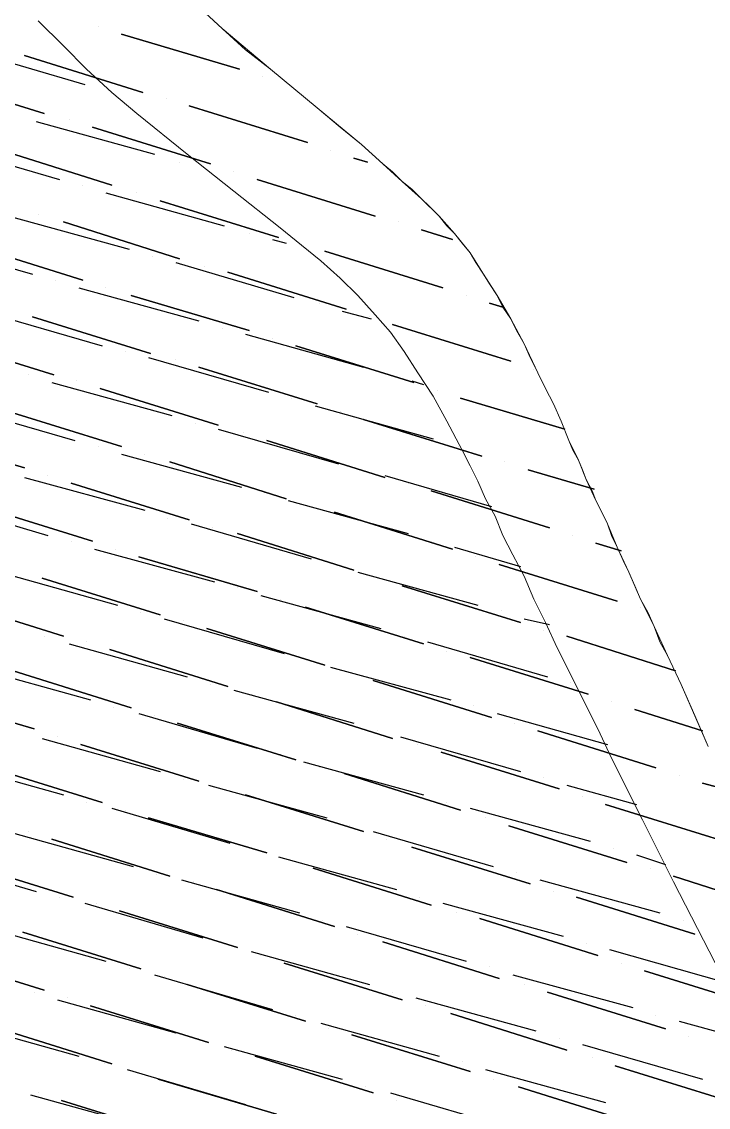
# Model space of a CAD drawing. Header units: millimetres. Extents: x -5841 to 140562, y 1006 to 102310.
# Drawn here: x 103412 to 103788, y 38971 to 39565 of the extents above; entities that cross this region are included whole.
import ezdxf

# ---------------------------------------------------------------- set-up
doc = ezdxf.new("R2010")
doc.units = ezdxf.units.MM
doc.header["$LTSCALE"] = 10
doc.layers.add('PDF18_0', color=7, linetype='Continuous')
doc.layers.add('PDF18_1_DRAWING', color=7, linetype='Continuous', true_color=0x5cb800)

msp = doc.modelspace()

# ---------------------------------------------------------------- linework, layer by layer
at = {"layer": 'PDF18_0', "lineweight": 0}
for points in [[(103787.59504, 39168.75573), (103772.77875, 39202.62154), (103765.3706, 39218.49613), (103757.96246, 39234.37073), (103750.55431, 39249.18702), (103744.20447, 39264.00332), (103737.85463, 39277.7613), (103732.5631, 39290.46098), (103726.21326, 39303.16066), (103720.92173, 39314.80203), (103716.6885, 39325.38509), (103711.39697, 39335.96816), (103707.16374, 39346.55123), (103702.93052, 39356.07598), (103698.69729, 39364.54244), (103694.46407, 39373.00889), (103687.05592, 39388.88349), (103679.64778, 39402.64147), (103672.23963, 39415.34115), (103664.83148, 39426.98252), (103657.42334, 39438.62389), (103648.95689, 39449.20696), (103640.49043, 39458.73172), (103630.96567, 39468.25648), (103620.38261, 39477.78124), (103609.79954, 39487.30599), (103598.15817, 39497.88906), (103573.81712, 39517.99688), (103548.41776, 39539.16301), (103521.9601, 39561.38745), (103508.20212, 39574.08713)], [(103508.20212, 39574.08713), (103521.9601, 39561.38745), (103534.65978, 39549.74608), (103548.41776, 39539.16301), (103561.11744, 39528.57995), (103573.81712, 39517.99688), (103586.5168, 39507.41382), (103598.15817, 39497.88906), (103609.79954, 39487.30599), (103620.38261, 39477.78124), (103630.96567, 39468.25648), (103640.49043, 39458.73172), (103648.95689, 39449.20696), (103657.42334, 39438.62389), (103664.83148, 39426.98252), (103672.23963, 39415.34115), (103679.64778, 39402.64147), (103682.82269, 39396.29163), (103687.05592, 39388.88349), (103690.23084, 39381.47534), (103694.46407, 39373.00889), (103698.69729, 39364.54244), (103702.93052, 39356.07598), (103707.16374, 39346.55123), (103711.39697, 39335.96816), (103716.6885, 39325.38509), (103720.92173, 39314.80203), (103726.21326, 39303.16066), (103732.5631, 39290.46098), (103737.85463, 39277.7613), (103744.20447, 39264.00332), (103750.55431, 39249.18702), (103757.96246, 39234.37073), (103765.3706, 39218.49613), (103772.77875, 39202.62154), (103780.1869, 39185.68863), (103787.59504, 39168.75573)], [(103787.59504, 39168.75573), (103780.1869, 39185.68863), (103772.77875, 39202.62154), (103765.3706, 39218.49613), (103761.13738, 39225.90428), (103757.96246, 39234.37073), (103754.78754, 39241.77888), (103750.55431, 39249.18702), (103747.37939, 39256.59517), (103744.20447, 39264.00332), (103741.02955, 39270.35315), (103737.85463, 39277.7613), (103734.67971, 39284.11114), (103732.5631, 39290.46098), (103729.38818, 39296.81082), (103726.21326, 39303.16066), (103724.09665, 39308.45219), (103720.92173, 39314.80203), (103718.80512, 39320.09356), (103716.6885, 39325.38509), (103713.51358, 39330.67663), (103711.39697, 39335.96816), (103707.16374, 39346.55123), (103702.93052, 39356.07598), (103698.69729, 39364.54244), (103694.46407, 39373.00889), (103690.23084, 39381.47534), (103687.05592, 39388.88349), (103682.82269, 39396.29163), (103679.64778, 39402.64147), (103675.41455, 39408.99131), (103672.23963, 39415.34115), (103668.0064, 39421.69099), (103664.83148, 39426.98252), (103660.59826, 39433.33236), (103657.42334, 39438.62389), (103653.19011, 39443.91543), (103648.95689, 39449.20696), (103644.72366, 39453.44019), (103640.49043, 39458.73172), (103635.1989, 39464.02325), (103630.96567, 39468.25648), (103625.67414, 39473.54801), (103620.38261, 39477.78124), (103615.09108, 39483.07277), (103609.79954, 39487.30599), (103598.15817, 39497.88906), (103586.5168, 39507.41382), (103573.81712, 39517.99688), (103561.11744, 39528.57995), (103548.41776, 39539.16301), (103534.65978, 39549.74608), (103521.9601, 39561.38745), (103508.20212, 39574.08713)], [(103804.52795, 39024.82604), (103768.54552, 39094.67427), (103751.61262, 39128.54008), (103734.67971, 39162.40589), (103727.27157, 39178.28049), (103719.86342, 39193.09678), (103712.45528, 39207.91307), (103705.04713, 39222.72936), (103698.69729, 39236.48735), (103692.34745, 39249.18702), (103687.05592, 39261.8867), (103680.70608, 39273.52807), (103675.41455, 39284.11114), (103671.18132, 39294.6942), (103665.88979, 39304.21896), (103661.65656, 39313.74372), (103657.42334, 39322.21017), (103653.19011, 39330.67663), (103644.72366, 39346.55123), (103637.31551, 39360.30921), (103628.84906, 39373.00889), (103621.44092, 39384.65026), (103614.03277, 39395.23333), (103605.56632, 39404.75808), (103596.04156, 39415.34115), (103586.5168, 39424.86591), (103575.93373, 39434.39067), (103565.35067, 39442.85712), (103553.7093, 39452.38188), (103528.30994, 39472.4897), (103502.91058, 39492.59753), (103475.39461, 39514.82196), (103461.63663, 39526.46334), (103447.87864, 39539.16301), (103435.17897, 39551.86269), (103421.42098, 39565.62068)]]:
    msp.add_lwpolyline(points, dxfattribs=at)
at = {"layer": 'PDF18_1_DRAWING', "lineweight": 25}
for points in [[(103454.22848, 39562.44576), (103454.22848, 39562.44576)], [(103454.22848, 39562.44576), (103454.22848, 39562.44576)], [(103454.22848, 39562.44576), (103454.22848, 39562.44576)], [(103466.92816, 39558.21253), (103531.48486, 39539.16301)], [(103382.26364, 39549.74608), (103446.82034, 39530.69656)], [(103414.01283, 39546.57116), (103478.56953, 39526.46334)], [(103360.0392, 39534.92979), (103424.5959, 39514.82196)], [(103544.18454, 39534.92979), (103544.18454, 39534.92979)], [(103544.18454, 39534.92979), (103544.18454, 39534.92979)], [(103544.18454, 39534.92979), (103544.18454, 39534.92979)], [(103491.26921, 39523.28842), (103491.26921, 39523.28842)], [(103491.26921, 39523.28842), (103491.26921, 39523.28842)], [(103491.26921, 39523.28842), (103491.26921, 39523.28842)], [(103503.96889, 39519.05519), (103568.52559, 39498.94737)], [(103438.35388, 39511.64704), (103438.35388, 39511.64704)], [(103438.35388, 39511.64704), (103438.35388, 39511.64704)], [(103438.35388, 39511.64704), (103438.35388, 39511.64704)], [(103420.36267, 39510.58874), (103484.91937, 39492.59753)], [(103451.05356, 39507.41382), (103515.61026, 39487.30599)], [(103367.44735, 39497.88906), (103433.06235, 39478.83954)], [(103398.13824, 39495.77245), (103461.63663, 39475.66462)], [(103581.22527, 39494.71414), (103581.22527, 39494.71414)], [(103581.22527, 39494.71414), (103581.22527, 39494.71414)], [(103581.22527, 39494.71414), (103581.22527, 39494.71414)], [(103498.67736, 39488.3643), (103498.67736, 39488.3643)], [(103593.92495, 39490.48091), (103601.33309, 39488.3643)], [(103528.30994, 39483.07277), (103528.30994, 39483.07277)], [(103528.30994, 39483.07277), (103528.30994, 39483.07277)], [(103528.30994, 39483.07277), (103528.30994, 39483.07277)], [(103541.00962, 39478.83954), (103605.56632, 39458.73172)], [(103445.76203, 39475.66462), (103445.76203, 39475.66462)], [(103458.46171, 39471.4314), (103523.01841, 39453.44019)], [(103475.39461, 39471.4314), (103475.39461, 39471.4314)], [(103475.39461, 39471.4314), (103475.39461, 39471.4314)], [(103475.39461, 39471.4314), (103475.39461, 39471.4314)], [(103488.09429, 39467.19817), (103552.65099, 39447.09035)], [(103405.54638, 39458.73172), (103471.16139, 39440.74051)], [(103421.42098, 39459.79002), (103421.42098, 39459.79002)], [(103421.42098, 39459.79002), (103421.42098, 39459.79002)], [(103421.42098, 39459.79002), (103421.42098, 39459.79002)], [(103435.17897, 39455.5568), (103498.67736, 39435.44897)], [(103618.266, 39455.5568), (103618.266, 39455.5568)], [(103618.266, 39455.5568), (103618.266, 39455.5568)], [(103618.266, 39455.5568), (103618.266, 39455.5568)], [(103536.77639, 39449.20696), (103536.77639, 39449.20696)], [(103630.96567, 39451.32357), (103647.89858, 39446.03204)], [(103352.63106, 39446.03204), (103418.24606, 39426.98252)], [(103381.20533, 39443.91543), (103445.76203, 39423.8076)], [(103549.47607, 39446.03204), (103556.88422, 39443.91543)], [(103565.35067, 39442.85712), (103565.35067, 39442.85712)], [(103565.35067, 39442.85712), (103565.35067, 39442.85712)], [(103565.35067, 39442.85712), (103565.35067, 39442.85712)], [(103483.86107, 39436.50728), (103483.86107, 39436.50728)], [(103578.05035, 39439.6822), (103642.60705, 39419.57438)], [(103496.56074, 39433.33236), (103561.11744, 39414.28284)], [(103512.43534, 39431.21575), (103512.43534, 39431.21575)], [(103512.43534, 39431.21575), (103512.43534, 39431.21575)], [(103512.43534, 39431.21575), (103512.43534, 39431.21575)], [(103430.94574, 39423.8076), (103430.94574, 39423.8076)], [(103525.13502, 39428.04083), (103589.69172, 39407.933)], [(103443.64542, 39419.57438), (103509.26042, 39401.58317)], [(103458.46171, 39419.57438), (103458.46171, 39419.57438)], [(103458.46171, 39419.57438), (103458.46171, 39419.57438)], [(103458.46171, 39419.57438), (103458.46171, 39419.57438)], [(103472.21969, 39415.34115), (103536.77639, 39396.29163)], [(103574.87543, 39411.10792), (103574.87543, 39411.10792)], [(103655.30672, 39415.34115), (103655.30672, 39415.34115)], [(103655.30672, 39415.34115), (103655.30672, 39415.34115)], [(103655.30672, 39415.34115), (103655.30672, 39415.34115)], [(103668.0064, 39411.10792), (103675.41455, 39408.99131)], [(103390.73009, 39406.8747), (103456.3451, 39387.82518)], [(103587.57511, 39406.8747), (103603.4497, 39402.64147)], [(103418.24606, 39403.69978), (103482.80276, 39383.59195)], [(103602.3914, 39403.69978), (103602.3914, 39403.69978)], [(103602.3914, 39403.69978), (103602.3914, 39403.69978)], [(103602.3914, 39403.69978), (103602.3914, 39403.69978)], [(103615.09108, 39399.46655), (103679.64778, 39379.35873)], [(103521.9601, 39397.34994), (103521.9601, 39397.34994)], [(103534.65978, 39394.17502), (103599.21648, 39376.18381)], [(103365.33073, 39392.05841), (103429.88743, 39371.95058)], [(103549.47607, 39392.05841), (103549.47607, 39392.05841)], [(103549.47607, 39392.05841), (103549.47607, 39392.05841)], [(103549.47607, 39392.05841), (103549.47607, 39392.05841)], [(103562.17575, 39387.82518), (103626.73245, 39367.71736)], [(103469.04477, 39384.65026), (103469.04477, 39384.65026)], [(103481.74445, 39381.47534), (103547.35946, 39362.42582)], [(103496.56074, 39380.41703), (103496.56074, 39380.41703)], [(103496.56074, 39380.41703), (103496.56074, 39380.41703)], [(103496.56074, 39380.41703), (103496.56074, 39380.41703)], [(103509.26042, 39376.18381), (103573.81712, 39356.07598)], [(103692.34745, 39375.1255), (103692.34745, 39375.1255)], [(103692.34745, 39375.1255), (103692.34745, 39375.1255)], [(103692.34745, 39375.1255), (103692.34745, 39375.1255)], [(103416.12945, 39371.95058), (103416.12945, 39371.95058)], [(103612.97446, 39371.95058), (103612.97446, 39371.95058)], [(103428.82913, 39367.71736), (103494.44413, 39349.72614)], [(103442.58711, 39368.77566), (103442.58711, 39368.77566)], [(103442.58711, 39368.77566), (103442.58711, 39368.77566)], [(103442.58711, 39368.77566), (103442.58711, 39368.77566)], [(103455.28679, 39364.54244), (103519.84349, 39344.43461)], [(103625.67414, 39368.77566), (103632.02398, 39366.65905)], [(103639.43213, 39363.48413), (103639.43213, 39363.48413)], [(103639.43213, 39363.48413), (103639.43213, 39363.48413)], [(103639.43213, 39363.48413), (103639.43213, 39363.48413)], [(103560.05914, 39359.2509), (103560.05914, 39359.2509)], [(103652.13181, 39359.2509), (103709.28036, 39342.318)], [(103375.9138, 39355.01768), (103441.5288, 39335.96816)], [(103402.37146, 39352.90106), (103466.92816, 39332.79324)], [(103572.75881, 39355.01768), (103637.31551, 39337.02647)], [(103586.5168, 39351.84276), (103586.5168, 39351.84276)], [(103586.5168, 39351.84276), (103586.5168, 39351.84276)], [(103586.5168, 39351.84276), (103586.5168, 39351.84276)], [(103507.14381, 39345.49292), (103507.14381, 39345.49292)], [(103599.21648, 39347.60953), (103663.77318, 39327.50171)], [(103349.45614, 39340.20139), (103414.01283, 39321.15187)], [(103519.84349, 39342.318), (103585.45849, 39323.26848)], [(103533.60147, 39340.20139), (103533.60147, 39340.20139)], [(103533.60147, 39340.20139), (103533.60147, 39340.20139)], [(103533.60147, 39340.20139), (103533.60147, 39340.20139)], [(103546.30115, 39335.96816), (103610.85785, 39315.86034)], [(103454.22848, 39332.79324), (103454.22848, 39332.79324)], [(103466.92816, 39328.56001), (103532.54317, 39310.5688)], [(103479.62784, 39328.56001), (103479.62784, 39328.56001)], [(103479.62784, 39328.56001), (103479.62784, 39328.56001)], [(103479.62784, 39328.56001), (103479.62784, 39328.56001)], [(103651.0735, 39332.79324), (103651.0735, 39332.79324)], [(103493.38582, 39324.32679), (103556.88422, 39304.21896)], [(103676.47286, 39324.32679), (103676.47286, 39324.32679)], [(103676.47286, 39324.32679), (103676.47286, 39324.32679)], [(103676.47286, 39324.32679), (103676.47286, 39324.32679)], [(103414.01283, 39315.86034), (103479.62784, 39297.86912)], [(103426.71251, 39316.91864), (103426.71251, 39316.91864)], [(103426.71251, 39316.91864), (103426.71251, 39316.91864)], [(103426.71251, 39316.91864), (103426.71251, 39316.91864)], [(103598.15817, 39320.09356), (103598.15817, 39320.09356)], [(103610.85785, 39316.91864), (103669.06471, 39299.98574)], [(103689.17253, 39320.09356), (103725.15496, 39309.5105)], [(103439.41219, 39312.68542), (103503.96889, 39292.57759)], [(103623.55753, 39312.68542), (103623.55753, 39312.68542)], [(103623.55753, 39312.68542), (103623.55753, 39312.68542)], [(103623.55753, 39312.68542), (103623.55753, 39312.68542)], [(103545.24284, 39307.39388), (103545.24284, 39307.39388)], [(103636.25721, 39308.45219), (103700.81391, 39288.34437)], [(103362.15581, 39303.16066), (103426.71251, 39284.11114)], [(103386.49686, 39301.04404), (103451.05356, 39280.93622)], [(103557.94252, 39303.16066), (103623.55753, 39285.16945)], [(103570.6422, 39299.98574), (103570.6422, 39299.98574)], [(103570.6422, 39299.98574), (103570.6422, 39299.98574)], [(103570.6422, 39299.98574), (103570.6422, 39299.98574)], [(103492.32752, 39293.6359), (103492.32752, 39293.6359)], [(103583.34188, 39296.81082), (103647.89858, 39276.70299)], [(103505.0272, 39290.46098), (103570.6422, 39271.41146)], [(103516.66857, 39288.34437), (103516.66857, 39288.34437)], [(103516.66857, 39288.34437), (103516.66857, 39288.34437)], [(103516.66857, 39288.34437), (103516.66857, 39288.34437)], [(103439.41219, 39280.93622), (103439.41219, 39280.93622)], [(103530.42655, 39285.16945), (103593.92495, 39265.06162)], [(103636.25721, 39280.93622), (103636.25721, 39280.93622)], [(103713.51358, 39284.11114), (103713.51358, 39284.11114)], [(103713.51358, 39284.11114), (103713.51358, 39284.11114)], [(103713.51358, 39284.11114), (103713.51358, 39284.11114)], [(103726.21326, 39279.87791), (103739.97125, 39275.64469)], [(103452.11187, 39276.70299), (103517.72688, 39258.71178)], [(103463.75324, 39276.70299), (103463.75324, 39276.70299)], [(103463.75324, 39276.70299), (103463.75324, 39276.70299)], [(103463.75324, 39276.70299), (103463.75324, 39276.70299)], [(103648.95689, 39277.7613), (103684.93931, 39267.17824)], [(103476.45292, 39272.46977), (103541.00962, 39253.42025)], [(103583.34188, 39268.23654), (103583.34188, 39268.23654)], [(103660.59826, 39272.46977), (103660.59826, 39272.46977)], [(103660.59826, 39272.46977), (103660.59826, 39272.46977)], [(103660.59826, 39272.46977), (103660.59826, 39272.46977)], [(103673.29794, 39268.23654), (103737.85463, 39248.12872)], [(103400.25485, 39264.00332), (103464.81155, 39246.0121)], [(103596.04156, 39264.00332), (103661.65656, 39246.0121)], [(103423.53759, 39260.8284), (103488.09429, 39240.72057)], [(103607.68293, 39260.8284), (103607.68293, 39260.8284)], [(103607.68293, 39260.8284), (103607.68293, 39260.8284)], [(103607.68293, 39260.8284), (103607.68293, 39260.8284)], [(103620.38261, 39256.59517), (103684.93931, 39236.48735)], [(103530.42655, 39255.53686), (103530.42655, 39255.53686)], [(103543.12623, 39251.30364), (103608.74124, 39233.31243)], [(103370.62227, 39249.18702), (103435.17897, 39229.0792)], [(103553.7093, 39249.18702), (103553.7093, 39249.18702)], [(103553.7093, 39249.18702), (103553.7093, 39249.18702)], [(103553.7093, 39249.18702), (103553.7093, 39249.18702)], [(103567.46728, 39244.9538), (103632.02398, 39224.84597)], [(103750.55431, 39244.9538), (103750.55431, 39244.9538)], [(103750.55431, 39244.9538), (103750.55431, 39244.9538)], [(103750.55431, 39244.9538), (103750.55431, 39244.9538)], [(103477.51123, 39241.77888), (103477.51123, 39241.77888)], [(103490.21091, 39238.60396), (103555.82591, 39219.55444)], [(103674.35624, 39242.83718), (103674.35624, 39242.83718)], [(103687.05592, 39238.60396), (103700.81391, 39235.42904)], [(103500.79397, 39237.54565), (103500.79397, 39237.54565)], [(103500.79397, 39237.54565), (103500.79397, 39237.54565)], [(103500.79397, 39237.54565), (103500.79397, 39237.54565)], [(103513.49365, 39233.31243), (103578.05035, 39213.2046)], [(103424.5959, 39229.0792), (103424.5959, 39229.0792)], [(103621.44092, 39229.0792), (103621.44092, 39229.0792)], [(103697.63899, 39232.25412), (103697.63899, 39232.25412)], [(103697.63899, 39232.25412), (103697.63899, 39232.25412)], [(103697.63899, 39232.25412), (103697.63899, 39232.25412)], [(103710.33866, 39229.0792), (103769.60383, 39210.02968)], [(103438.35388, 39224.84597), (103502.91058, 39206.85476)], [(103447.87864, 39225.90428), (103447.87864, 39225.90428)], [(103447.87864, 39225.90428), (103447.87864, 39225.90428)], [(103447.87864, 39225.90428), (103447.87864, 39225.90428)], [(103460.57832, 39221.67105), (103525.13502, 39201.56323)], [(103634.14059, 39225.90428), (103699.7556, 39206.85476)], [(103644.72366, 39220.61275), (103644.72366, 39220.61275)], [(103644.72366, 39220.61275), (103644.72366, 39220.61275)], [(103644.72366, 39220.61275), (103644.72366, 39220.61275)], [(103568.52559, 39216.37952), (103568.52559, 39216.37952)], [(103657.42334, 39217.43783), (103721.98004, 39197.33)], [(103385.43856, 39212.1463), (103449.99526, 39194.15508)], [(103407.663, 39210.02968), (103472.21969, 39189.92186)], [(103581.22527, 39212.1463), (103646.84027, 39194.15508)], [(103591.80833, 39208.97138), (103591.80833, 39208.97138)], [(103591.80833, 39208.97138), (103591.80833, 39208.97138)], [(103591.80833, 39208.97138), (103591.80833, 39208.97138)], [(103604.50801, 39204.73815), (103669.06471, 39184.63033)], [(103712.45528, 39203.67984), (103712.45528, 39203.67984)], [(103354.74767, 39197.33), (103419.30437, 39178.28049)], [(103515.61026, 39202.62154), (103515.61026, 39202.62154)], [(103528.30994, 39199.44662), (103593.92495, 39181.45541)], [(103537.8347, 39197.33), (103537.8347, 39197.33)], [(103537.8347, 39197.33), (103537.8347, 39197.33)], [(103537.8347, 39197.33), (103537.8347, 39197.33)], [(103551.59268, 39193.09678), (103615.09108, 39172.98895)], [(103659.53995, 39190.98016), (103659.53995, 39190.98016)], [(103734.67971, 39193.09678), (103734.67971, 39193.09678)], [(103734.67971, 39193.09678), (103734.67971, 39193.09678)], [(103734.67971, 39193.09678), (103734.67971, 39193.09678)], [(103462.69494, 39189.92186), (103462.69494, 39189.92186)], [(103476.45292, 39186.74694), (103541.00962, 39167.69742)], [(103484.91937, 39185.68863), (103484.91937, 39185.68863)], [(103484.91937, 39185.68863), (103484.91937, 39185.68863)], [(103484.91937, 39185.68863), (103484.91937, 39185.68863)], [(103672.23963, 39186.74694), (103732.5631, 39169.81403)], [(103747.37939, 39188.86355), (103784.42012, 39177.22218)], [(103497.61905, 39181.45541), (103562.17575, 39161.34758)], [(103681.76439, 39181.45541), (103681.76439, 39181.45541)], [(103681.76439, 39181.45541), (103681.76439, 39181.45541)], [(103681.76439, 39181.45541), (103681.76439, 39181.45541)], [(103423.53759, 39172.98895), (103488.09429, 39154.99774)], [(103432.00405, 39174.04726), (103432.00405, 39174.04726)], [(103432.00405, 39174.04726), (103432.00405, 39174.04726)], [(103432.00405, 39174.04726), (103432.00405, 39174.04726)], [(103606.62462, 39177.22218), (103606.62462, 39177.22218)], [(103619.3243, 39174.04726), (103684.93931, 39154.99774)], [(103694.46407, 39177.22218), (103759.02077, 39157.11436)], [(103444.70372, 39169.81403), (103509.26042, 39149.70621)], [(103628.84906, 39169.81403), (103628.84906, 39169.81403)], [(103628.84906, 39169.81403), (103628.84906, 39169.81403)], [(103628.84906, 39169.81403), (103628.84906, 39169.81403)], [(103553.7093, 39164.5225), (103553.7093, 39164.5225)], [(103641.54874, 39165.58081), (103706.10544, 39145.47298)], [(103370.62227, 39160.28927), (103435.17897, 39142.29806)], [(103391.7884, 39158.17266), (103456.3451, 39138.06484)], [(103566.40898, 39160.28927), (103632.02398, 39142.29806)], [(103574.87543, 39157.11436), (103574.87543, 39157.11436)], [(103574.87543, 39157.11436), (103574.87543, 39157.11436)], [(103574.87543, 39157.11436), (103574.87543, 39157.11436)], [(103500.79397, 39150.76452), (103500.79397, 39150.76452)], [(103588.63341, 39153.93944), (103652.13181, 39133.83161)], [(103697.63899, 39151.82282), (103697.63899, 39151.82282)], [(103771.72044, 39152.88113), (103771.72044, 39152.88113)], [(103771.72044, 39152.88113), (103771.72044, 39152.88113)], [(103771.72044, 39152.88113), (103771.72044, 39152.88113)], [(103514.55196, 39147.5896), (103579.10865, 39129.59839)], [(103521.9601, 39145.47298), (103521.9601, 39145.47298)], [(103521.9601, 39145.47298), (103521.9601, 39145.47298)], [(103521.9601, 39145.47298), (103521.9601, 39145.47298)], [(103710.33866, 39147.5896), (103748.4377, 39137.00653)], [(103784.42012, 39148.6479), (103800.29472, 39144.41468)], [(103447.87864, 39138.06484), (103447.87864, 39138.06484)], [(103534.65978, 39142.29806), (103599.21648, 39122.19024)], [(103644.72366, 39138.06484), (103644.72366, 39138.06484)], [(103718.80512, 39141.23976), (103718.80512, 39141.23976)], [(103718.80512, 39141.23976), (103718.80512, 39141.23976)], [(103718.80512, 39141.23976), (103718.80512, 39141.23976)], [(103461.63663, 39134.88992), (103526.19333, 39115.8404)], [(103469.04477, 39133.83161), (103469.04477, 39133.83161)], [(103469.04477, 39133.83161), (103469.04477, 39133.83161)], [(103469.04477, 39133.83161), (103469.04477, 39133.83161)], [(103657.42334, 39134.88992), (103723.03834, 39116.89871)], [(103731.5048, 39137.00653), (103796.06149, 39116.89871)], [(103481.74445, 39129.59839), (103546.30115, 39110.54887)], [(103665.88979, 39129.59839), (103665.88979, 39129.59839)], [(103665.88979, 39129.59839), (103665.88979, 39129.59839)], [(103665.88979, 39129.59839), (103665.88979, 39129.59839)], [(103408.7213, 39121.13193), (103473.278, 39103.14072)], [(103416.12945, 39122.19024), (103416.12945, 39122.19024)], [(103416.12945, 39122.19024), (103416.12945, 39122.19024)], [(103416.12945, 39122.19024), (103416.12945, 39122.19024)], [(103591.80833, 39125.36516), (103591.80833, 39125.36516)], [(103604.50801, 39122.19024), (103670.12302, 39103.14072)], [(103678.58947, 39125.36516), (103743.14617, 39105.25734)], [(103428.82913, 39117.95701), (103493.38582, 39097.84919)], [(103611.91616, 39117.95701), (103611.91616, 39117.95701)], [(103611.91616, 39117.95701), (103611.91616, 39117.95701)], [(103611.91616, 39117.95701), (103611.91616, 39117.95701)], [(103625.67414, 39113.72379), (103690.23084, 39093.61596)], [(103355.80598, 39108.43225), (103420.36267, 39089.38274)], [(103538.89301, 39112.66548), (103538.89301, 39112.66548)], [(103552.65099, 39108.43225), (103617.20769, 39090.44104)], [(103735.73802, 39112.66548), (103735.73802, 39112.66548)], [(103748.4377, 39109.49056), (103764.3123, 39104.19903)], [(103375.9138, 39106.31564), (103440.4705, 39086.20782)], [(103559.00083, 39106.31564), (103559.00083, 39106.31564)], [(103559.00083, 39106.31564), (103559.00083, 39106.31564)], [(103559.00083, 39106.31564), (103559.00083, 39106.31564)], [(103571.70051, 39102.08242), (103636.25721, 39081.97459)], [(103755.84585, 39102.08242), (103755.84585, 39102.08242)], [(103755.84585, 39102.08242), (103755.84585, 39102.08242)], [(103755.84585, 39102.08242), (103755.84585, 39102.08242)], [(103485.97768, 39098.9075), (103485.97768, 39098.9075)], [(103682.82269, 39099.9658), (103682.82269, 39099.9658)], [(103768.54552, 39097.84919), (103830.98561, 39077.74137)], [(103499.73566, 39095.73258), (103564.29236, 39077.74137)], [(103506.0855, 39094.67427), (103506.0855, 39094.67427)], [(103506.0855, 39094.67427), (103506.0855, 39094.67427)], [(103506.0855, 39094.67427), (103506.0855, 39094.67427)], [(103518.78518, 39090.44104), (103583.34188, 39070.33322)], [(103695.52237, 39095.73258), (103761.13738, 39077.74137)], [(103433.06235, 39086.20782), (103433.06235, 39086.20782)], [(103629.90737, 39086.20782), (103629.90737, 39086.20782)], [(103702.93052, 39089.38274), (103702.93052, 39089.38274)], [(103702.93052, 39089.38274), (103702.93052, 39089.38274)], [(103702.93052, 39089.38274), (103702.93052, 39089.38274)], [(103715.6302, 39086.20782), (103780.1869, 39066.09999)], [(103446.82034, 39083.0329), (103511.37704, 39063.98338)], [(103453.17018, 39083.0329), (103453.17018, 39083.0329)], [(103453.17018, 39083.0329), (103453.17018, 39083.0329)], [(103453.17018, 39083.0329), (103453.17018, 39083.0329)], [(103465.86985, 39078.79967), (103530.42655, 39058.69185)], [(103642.60705, 39083.0329), (103708.22205, 39065.04169)], [(103576.99204, 39073.50814), (103576.99204, 39073.50814)], [(103650.01519, 39077.74137), (103650.01519, 39077.74137)], [(103650.01519, 39077.74137), (103650.01519, 39077.74137)], [(103650.01519, 39077.74137), (103650.01519, 39077.74137)], [(103662.71487, 39074.56645), (103727.27157, 39054.45862)], [(103773.83706, 39073.50814), (103773.83706, 39073.50814)], [(103393.90501, 39069.27491), (103458.46171, 39051.2837)], [(103412.95453, 39067.1583), (103477.51123, 39047.05048)], [(103589.69172, 39070.33322), (103655.30672, 39051.2837)], [(103524.07671, 39060.80846), (103524.07671, 39060.80846)], [(103596.04156, 39066.09999), (103596.04156, 39066.09999)], [(103596.04156, 39066.09999), (103596.04156, 39066.09999)], [(103596.04156, 39066.09999), (103596.04156, 39066.09999)], [(103609.79954, 39061.86677), (103673.29794, 39041.75894)], [(103720.92173, 39060.80846), (103720.92173, 39060.80846)], [(103360.0392, 39055.51693), (103424.5959, 39035.4091)], [(103537.8347, 39056.57523), (103602.3914, 39038.58402)], [(103543.12623, 39054.45862), (103543.12623, 39054.45862)], [(103543.12623, 39054.45862), (103543.12623, 39054.45862)], [(103543.12623, 39054.45862), (103543.12623, 39054.45862)], [(103733.62141, 39057.63354), (103797.1198, 39039.64233)], [(103555.82591, 39050.2254), (103620.38261, 39030.11757)], [(103739.97125, 39050.2254), (103739.97125, 39050.2254)], [(103739.97125, 39050.2254), (103739.97125, 39050.2254)], [(103739.97125, 39050.2254), (103739.97125, 39050.2254)], [(103471.16139, 39047.05048), (103471.16139, 39047.05048)], [(103484.91937, 39043.87556), (103549.47607, 39024.82604)], [(103490.21091, 39042.81725), (103490.21091, 39042.81725)], [(103490.21091, 39042.81725), (103490.21091, 39042.81725)], [(103490.21091, 39042.81725), (103490.21091, 39042.81725)], [(103668.0064, 39048.10878), (103668.0064, 39048.10878)], [(103680.70608, 39043.87556), (103746.32109, 39025.88434)], [(103752.67093, 39045.99217), (103817.22762, 39025.88434)], [(103502.91058, 39038.58402), (103567.46728, 39018.4762)], [(103687.05592, 39038.58402), (103687.05592, 39038.58402)], [(103687.05592, 39038.58402), (103687.05592, 39038.58402)], [(103687.05592, 39038.58402), (103687.05592, 39038.58402)], [(103419.30437, 39034.3508), (103419.30437, 39034.3508)], [(103437.29558, 39031.17588), (103437.29558, 39031.17588)], [(103437.29558, 39031.17588), (103437.29558, 39031.17588)], [(103437.29558, 39031.17588), (103437.29558, 39031.17588)], [(103615.09108, 39034.3508), (103615.09108, 39034.3508)], [(103627.79075, 39031.17588), (103693.40576, 39013.18467)], [(103699.7556, 39034.3508), (103764.3123, 39014.24297)], [(103432.00405, 39030.11757), (103496.56074, 39012.12636)], [(103449.99526, 39026.94265), (103514.55196, 39006.83483)], [(103633.08229, 39026.94265), (103633.08229, 39026.94265)], [(103633.08229, 39026.94265), (103633.08229, 39026.94265)], [(103633.08229, 39026.94265), (103633.08229, 39026.94265)], [(103562.17575, 39021.65112), (103562.17575, 39021.65112)], [(103646.84027, 39022.70943), (103710.33866, 39002.6016)], [(103759.02077, 39021.65112), (103759.02077, 39021.65112)], [(103379.08872, 39017.41789), (103443.64542, 38999.42668)], [(103397.07993, 39015.30128), (103461.63663, 38995.19346)], [(103575.93373, 39017.41789), (103640.49043, 38999.42668)], [(103580.16696, 39014.24297), (103580.16696, 39014.24297)], [(103580.16696, 39014.24297), (103580.16696, 39014.24297)], [(103580.16696, 39014.24297), (103580.16696, 39014.24297)], [(103771.72044, 39018.4762), (103814.05271, 39006.83483)], [(103509.26042, 39008.95144), (103509.26042, 39008.95144)], [(103592.86664, 39011.06805), (103657.42334, 38990.96023)], [(103706.10544, 39008.95144), (103706.10544, 39008.95144)], [(103777.01198, 39010.00975), (103777.01198, 39010.00975)], [(103777.01198, 39010.00975), (103777.01198, 39010.00975)], [(103777.01198, 39010.00975), (103777.01198, 39010.00975)], [(103523.01841, 39004.71821), (103587.57511, 38986.727)], [(103527.25163, 39002.6016), (103527.25163, 39002.6016)], [(103527.25163, 39002.6016), (103527.25163, 39002.6016)], [(103527.25163, 39002.6016), (103527.25163, 39002.6016)], [(103718.80512, 39005.77652), (103784.42012, 38986.727)], [(103457.4034, 38995.19346), (103457.4034, 38995.19346)], [(103539.95131, 38999.42668), (103604.50801, 38979.31886)], [(103653.19011, 38996.25176), (103653.19011, 38996.25176)], [(103724.09665, 38998.36837), (103724.09665, 38998.36837)], [(103724.09665, 38998.36837), (103724.09665, 38998.36837)], [(103724.09665, 38998.36837), (103724.09665, 38998.36837)], [(103470.10308, 38992.01854), (103534.65978, 38972.96902)], [(103474.33631, 38990.96023), (103474.33631, 38990.96023)], [(103474.33631, 38990.96023), (103474.33631, 38990.96023)], [(103474.33631, 38990.96023), (103474.33631, 38990.96023)], [(103665.88979, 38992.01854), (103731.5048, 38974.02732)], [(103736.79633, 38994.13515), (103801.35303, 38974.02732)], [(103487.03599, 38986.727), (103551.59268, 38967.67749)], [(103670.12302, 38986.727), (103670.12302, 38986.727)], [(103670.12302, 38986.727), (103670.12302, 38986.727)], [(103670.12302, 38986.727), (103670.12302, 38986.727)], [(103417.18775, 38978.26055), (103481.74445, 38960.26934)], [(103421.42098, 38979.31886), (103421.42098, 38979.31886)], [(103421.42098, 38979.31886), (103421.42098, 38979.31886)], [(103421.42098, 38979.31886), (103421.42098, 38979.31886)], [(103600.27478, 38982.49378), (103600.27478, 38982.49378)], [(103614.03277, 38979.31886), (103678.58947, 38960.26934)], [(103683.881, 38982.49378), (103748.4377, 38962.38595)], [(103434.12066, 38975.08563), (103498.67736, 38954.97781)], [(103617.20769, 38975.08563), (103617.20769, 38975.08563)], [(103617.20769, 38975.08563), (103617.20769, 38975.08563)], [(103617.20769, 38975.08563), (103617.20769, 38975.08563)]]:
    msp.add_lwpolyline(points, dxfattribs=at)
for points in [[(103531.48486, 39539.16301), (103466.92816, 39558.21253)], [(103478.56953, 39526.46334), (103414.01283, 39546.57116)], [(103424.5959, 39514.82196), (103360.0392, 39534.92979)], [(103568.52559, 39498.94737), (103503.96889, 39519.05519)], [(103515.61026, 39487.30599), (103451.05356, 39507.41382)], [(103461.63663, 39475.66462), (103398.13824, 39495.77245)], [(103601.33309, 39488.3643), (103593.92495, 39490.48091)], [(103605.56632, 39458.73172), (103541.00962, 39478.83954)], [(103552.65099, 39447.09035), (103488.09429, 39467.19817)], [(103498.67736, 39435.44897), (103435.17897, 39455.5568)], [(103647.89858, 39446.03204), (103630.96567, 39451.32357)], [(103445.76203, 39423.8076), (103381.20533, 39443.91543)], [(103642.60705, 39419.57438), (103578.05035, 39439.6822)], [(103589.69172, 39407.933), (103525.13502, 39428.04083)], [(103536.77639, 39396.29163), (103472.21969, 39415.34115)], [(103675.41455, 39408.99131), (103668.0064, 39411.10792)], [(103482.80276, 39383.59195), (103418.24606, 39403.69978)], [(103679.64778, 39379.35873), (103615.09108, 39399.46655)], [(103429.88743, 39371.95058), (103365.33073, 39392.05841)], [(103626.73245, 39367.71736), (103562.17575, 39387.82518)], [(103573.81712, 39356.07598), (103509.26042, 39376.18381)], [(103519.84349, 39344.43461), (103455.28679, 39364.54244)], [(103709.28036, 39342.318), (103652.13181, 39359.2509)], [(103466.92816, 39332.79324), (103402.37146, 39352.90106)], [(103663.77318, 39327.50171), (103599.21648, 39347.60953)], [(103414.01283, 39321.15187), (103349.45614, 39340.20139)], [(103610.85785, 39315.86034), (103546.30115, 39335.96816)], [(103556.88422, 39304.21896), (103493.38582, 39324.32679)], [(103725.15496, 39309.5105), (103689.17253, 39320.09356)], [(103503.96889, 39292.57759), (103439.41219, 39312.68542)], [(103700.81391, 39288.34437), (103636.25721, 39308.45219)], [(103451.05356, 39280.93622), (103386.49686, 39301.04404)], [(103647.89858, 39276.70299), (103583.34188, 39296.81082)], [(103593.92495, 39265.06162), (103530.42655, 39285.16945)], [(103739.97125, 39275.64469), (103726.21326, 39279.87791)], [(103541.00962, 39253.42025), (103476.45292, 39272.46977)], [(103737.85463, 39248.12872), (103673.29794, 39268.23654)], [(103488.09429, 39240.72057), (103423.53759, 39260.8284)], [(103684.93931, 39236.48735), (103620.38261, 39256.59517)], [(103435.17897, 39229.0792), (103370.62227, 39249.18702)], [(103632.02398, 39224.84597), (103567.46728, 39244.9538)], [(103578.05035, 39213.2046), (103513.49365, 39233.31243)], [(103769.60383, 39210.02968), (103710.33866, 39229.0792)], [(103525.13502, 39201.56323), (103460.57832, 39221.67105)], [(103721.98004, 39197.33), (103657.42334, 39217.43783)], [(103472.21969, 39189.92186), (103407.663, 39210.02968)], [(103669.06471, 39184.63033), (103604.50801, 39204.73815)], [(103419.30437, 39178.28049), (103354.74767, 39197.33)], [(103615.09108, 39172.98895), (103551.59268, 39193.09678)], [(103784.42012, 39177.22218), (103747.37939, 39188.86355)], [(103562.17575, 39161.34758), (103497.61905, 39181.45541)], [(103759.02077, 39157.11436), (103694.46407, 39177.22218)], [(103509.26042, 39149.70621), (103444.70372, 39169.81403)], [(103706.10544, 39145.47298), (103641.54874, 39165.58081)], [(103456.3451, 39138.06484), (103391.7884, 39158.17266)], [(103652.13181, 39133.83161), (103588.63341, 39153.93944)], [(103800.29472, 39144.41468), (103784.42012, 39148.6479)], [(103599.21648, 39122.19024), (103534.65978, 39142.29806)], [(103796.06149, 39116.89871), (103731.5048, 39137.00653)], [(103546.30115, 39110.54887), (103481.74445, 39129.59839)], [(103743.14617, 39105.25734), (103678.58947, 39125.36516)], [(103493.38582, 39097.84919), (103428.82913, 39117.95701)], [(103690.23084, 39093.61596), (103625.67414, 39113.72379)], [(103440.4705, 39086.20782), (103375.9138, 39106.31564)], [(103636.25721, 39081.97459), (103571.70051, 39102.08242)], [(103830.98561, 39077.74137), (103768.54552, 39097.84919)], [(103583.34188, 39070.33322), (103518.78518, 39090.44104)], [(103780.1869, 39066.09999), (103715.6302, 39086.20782)], [(103530.42655, 39058.69185), (103465.86985, 39078.79967)], [(103727.27157, 39054.45862), (103662.71487, 39074.56645)], [(103477.51123, 39047.05048), (103412.95453, 39067.1583)], [(103673.29794, 39041.75894), (103609.79954, 39061.86677)], [(103424.5959, 39035.4091), (103360.0392, 39055.51693)], [(103620.38261, 39030.11757), (103555.82591, 39050.2254)], [(103817.22762, 39025.88434), (103752.67093, 39045.99217)], [(103567.46728, 39018.4762), (103502.91058, 39038.58402)], [(103764.3123, 39014.24297), (103699.7556, 39034.3508)], [(103514.55196, 39006.83483), (103449.99526, 39026.94265)], [(103710.33866, 39002.6016), (103646.84027, 39022.70943)], [(103461.63663, 38995.19346), (103397.07993, 39015.30128)], [(103657.42334, 38990.96023), (103592.86664, 39011.06805)], [(103604.50801, 38979.31886), (103539.95131, 38999.42668)], [(103801.35303, 38974.02732), (103736.79633, 38994.13515)], [(103551.59268, 38967.67749), (103487.03599, 38986.727)], [(103748.4377, 38962.38595), (103683.881, 38982.49378)], [(103498.67736, 38954.97781), (103434.12066, 38975.08563)]]:
    msp.add_lwpolyline(points, close=True, dxfattribs=at)

doc.saveas('drawing.dxf')
